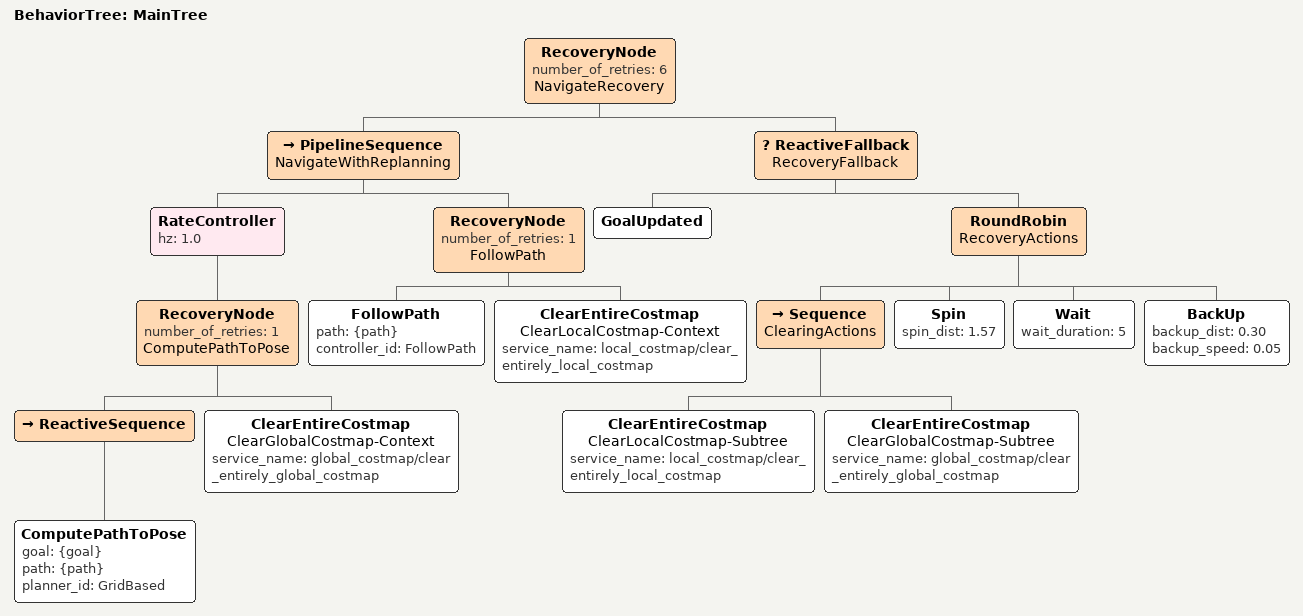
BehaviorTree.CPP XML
<!-- 단일 목표용: NavigateToPose -->
<root main_tree_to_execute="MainTree">
  <BehaviorTree ID="MainTree">
    <RecoveryNode number_of_retries="6" name="NavigateRecovery">
      <PipelineSequence name="NavigateWithReplanning">
        <!-- 재계획 주기: 1Hz면 1.0, 60초에 1번이면 0.0166667  0.0033333333 -->
        <RateController hz="1.0">
          <RecoveryNode number_of_retries="1" name="ComputePathToPose">
            <ReactiveSequence>
              <ComputePathToPose goal="{goal}" path="{path}" planner_id="GridBased"/>
            </ReactiveSequence>
            <ClearEntireCostmap name="ClearGlobalCostmap-Context" service_name="global_costmap/clear_entirely_global_costmap"/>
          </RecoveryNode>
        </RateController>

        <RecoveryNode number_of_retries="1" name="FollowPath">
          <FollowPath path="{path}" controller_id="FollowPath"/>
          <ClearEntireCostmap name="ClearLocalCostmap-Context" service_name="local_costmap/clear_entirely_local_costmap"/>
        </RecoveryNode>
      </PipelineSequence>

      <ReactiveFallback name="RecoveryFallback">
        <GoalUpdated/>
        <RoundRobin name="RecoveryActions">
          <Sequence name="ClearingActions">
            <ClearEntireCostmap name="ClearLocalCostmap-Subtree" service_name="local_costmap/clear_entirely_local_costmap"/>
            <ClearEntireCostmap name="ClearGlobalCostmap-Subtree" service_name="global_costmap/clear_entirely_global_costmap"/>
          </Sequence>
          <Spin spin_dist="1.57"/>
          <Wait wait_duration="5"/>
          <BackUp backup_dist="0.30" backup_speed="0.05"/>
        </RoundRobin>
      </ReactiveFallback>
    </RecoveryNode>
  </BehaviorTree>
</root>
